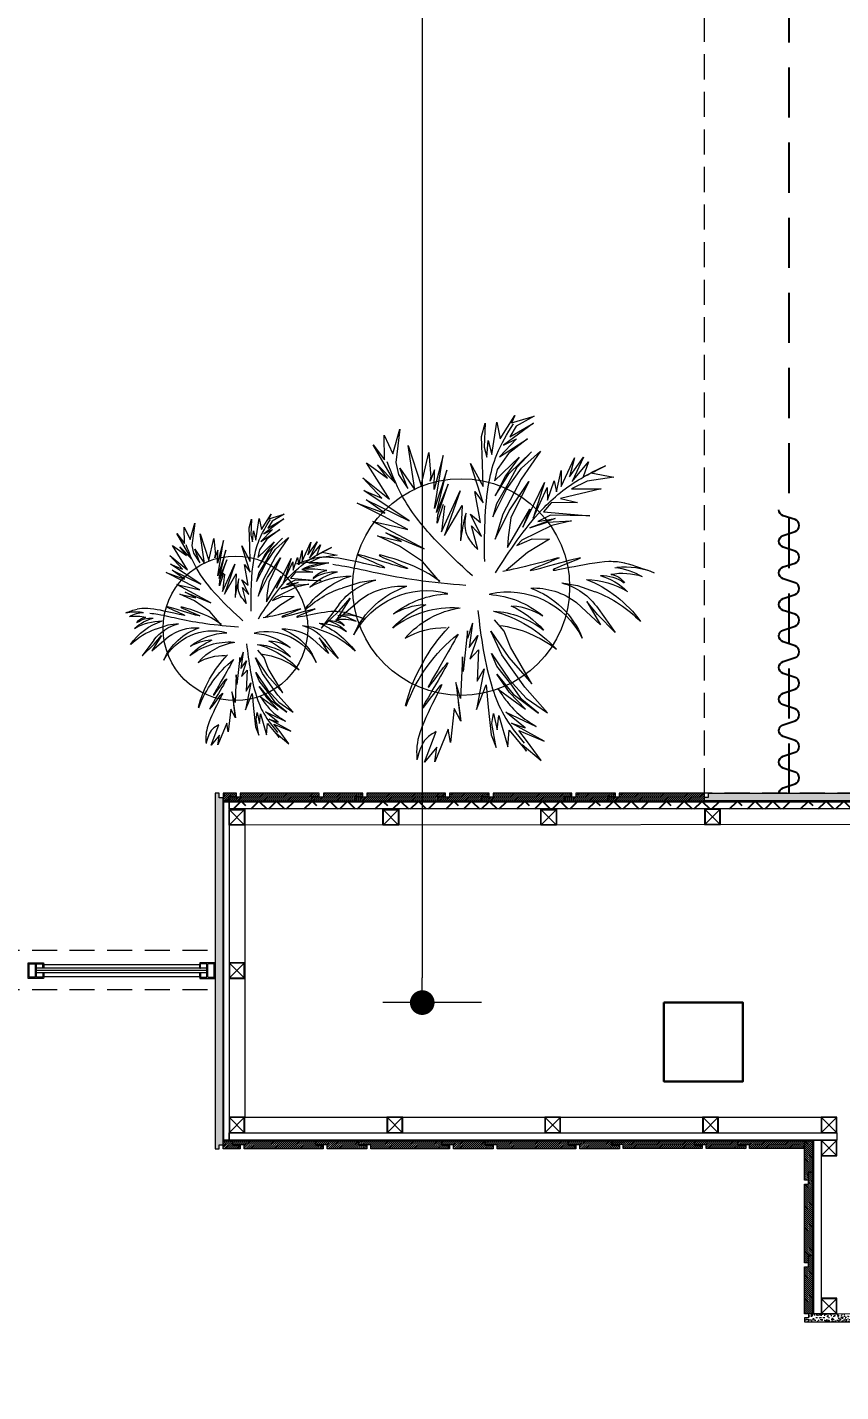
# Model space of a CAD drawing. Header units: centimetres. Extents: x 5488 to 20269, y -31398 to -19684.
# Drawn here: x 8026.7 to 8232.8, y -24110.9 to -23765 of the extents above; entities that cross this region are included whole.
import ezdxf

# ---------------------------------------------------------------- set-up
doc = ezdxf.new("R2010")
doc.units = ezdxf.units.CM
doc.set_wipeout_variables(frame=1)
doc.header["$PDMODE"] = 1
doc.linetypes.add('HIDDEN', pattern=[9.525, 6.35, -3.175])
doc.linetypes.add('HIDDENX2', pattern=[19.05, 12.7, -6.35])
doc.layers.add('0-LNS-VLF-PERDE', color=10, linetype='Continuous')
doc.layers.add('xxx_Auto_Kaplama_Alcipan Tarama', color=250, linetype='Continuous')
for name, color, linetype, lineweight in [('CRC_olcu_dıs', 201, 'Continuous', 20), ('xxx_Auto_Dograma_Cam', 153, 'Continuous', 0), ('xxx_Auto_Dograma_Metal', 157, 'Continuous', 0), ('xxx_Auto_Element_Dograma Metal', 211, 'Continuous', 20), ('xxx_Auto_Kaplama_Ahşap', 34, 'Continuous', 0), ('xxx_Auto_Kaplama_Ahşap Tarama', 16, 'Continuous', 5), ('xxx_Auto_Kaplama_Mermer', 43, 'Continuous', 13), ('xxx_Auto_Kaplama_Siva Sap', 253, 'Continuous', 13), ('xxx_Auto_Konstruksiyon_Metal', 141, 'Continuous', 0), ('xxx_Auto_Tasiyici_Betonarme', 1, 'Continuous', 30), ('xxx_Auto_Tefris_Silik', 252, 'Continuous', 13), ('xxx_Auto_Tefris_Tefris', 32, 'Continuous', 15)]:
    doc.layers.add(name, color=color, linetype=linetype, lineweight=lineweight)
doc.layers.add('wipeout', color=7, linetype='Continuous', true_color=0xffffff)
doc.layers.add('xxx_Auto_Kaplama_Mermer Tarama', color=7, linetype='Continuous', lineweight=0, true_color=0xadadad)
doc.layers.add('xxx_Auto_LANDSCAPE', color=7, linetype='Continuous', lineweight=0, true_color=0x496639)
doc.styles.add('AUTOBAN', font='')
doc.styles.get('AUTOBAN').set_extended_font_data('Helvetica Normal Tr')
doc.dimstyles.new('AUTO_DIM_1-50', dxfattribs={"dimtxt": 10, "dimasz": 6.25, "dimexe": 10, "dimexo": 10, "dimgap": 5, "dimtad": 1, "dimdec": 0, "dimzin": 0, "dimdsep": 46, "dimtxsty": 'AUTOBAN', "dimblk": 'DOT', "dimcen": 5, "dimclrd": 256, "dimclre": 256, "dimclrt": 256, "dimadec": 0, "dimazin": 0, "dimtfac": 1, "dimtdec": 0, "dimtix": 1, "dimtofl": 0, "dimtmove": 1, "dimatfit": 3, "dimfxl": 15, "dimfxlon": 1, "dimtolj": 1, "dimtzin": 0, "dimlwd": -1, "dimlwe": -1, "dimarcsym": 0})
pattern_1 = [(45, (1975.97232, -1362.3951), (-0.2499999996, 0.2499999996), [])]

# ---------------------------------------------------------------- blocks, each defined once
blk = doc.blocks.new('_DOT')
at = {"color": 0, "linetype": 'ByBlock', "lineweight": 0}
blk.add_line((-0.5, 0), (-1, 0), dxfattribs=at)
at = {"linetype": 'ByBlock', "lineweight": 0, "const_width": 0.5}
blk.add_lwpolyline([(-0.25, 0, 1), (0.25, 0, 1)], format="xyb", close=True, dxfattribs=at)
blk = doc.blocks.new('*D154')
at = {"layer": 'Defpoints', "color": 0, "transparency": 16777216}
for p in [(8191.56, -23081.67), (8126.76, -24012.29), (8187.99, -24012.29)]:
    blk.add_point(p, dxfattribs=at)
at = {"layer": 'xxx_Auto_Konstruksiyon_Metal', "transparency": 16777216}
for p, q in [((8141.76, -23081.67), (8116.76, -23081.67)), ((8126.76, -23087.92), (8126.76, -24006.04)), ((8141.76, -24012.29), (8116.76, -24012.29))]:
    blk.add_line(p, q, dxfattribs=at)
at = {"layer": 'xxx_Auto_Konstruksiyon_Metal', "transparency": 16777216, "xscale": 6.25, "yscale": 6.25, "zscale": 6.25}
for p, rotation in [((8126.76, -23081.67), 90), ((8126.76, -24012.29), 270)]:
    blk.add_blockref('_DOT', p, dxfattribs=dict(at, rotation=rotation))
at = {"layer": 'xxx_Auto_Konstruksiyon_Metal', "transparency": 16777216, "insert": (8116.76, -23546.98), "char_height": 10, "attachment_point": 5, "rotation": 90, "style": 'AUTOBAN'}
blk.add_mtext('\\A1;931', dxfattribs=at)
blk = doc.blocks.new('palm_plan')
at = {"color": 0}
for p, q in [((-46.84, 87.45), (-62.2, 94.74)), ((-62.2, 94.74), (-52.98, 84)), ((-35.71, 74.41), (-52.98, 98.96)), ((-52.98, 98.96), (-46.84, 87.45)), ((-23.8, 73.26), (-39.93, 97.81)), ((-39.93, 97.81), (-36.47, 80.55)), ((-22.27, 78.25), (-29.56, 95.89)), ((-29.56, 95.89), (-23.8, 73.26)), ((-52.98, 84), (-70.26, 86.69)), ((-70.26, 86.69), (-48.38, 79.78)), ((-36.47, 80.55), (-41.85, 90.52)), ((-41.85, 90.52), (-35.71, 74.41)), ((-21.88, 91.67), (-22.27, 78.25)), ((-16.13, 54.85), (-21.88, 91.67)), ((-13.82, 72.11), (-16.89, 87.45)), ((-16.89, 87.45), (-16.13, 54.85)), ((-12.29, 92.06), (-13.82, 72.11)), ((-11.52, 71.73), (-12.29, 92.06)), ((-36.86, 60.22), (-62.58, 77.1)), ((-62.58, 77.1), (-41.47, 57.53)), ((-48.38, 79.78), (-41.85, 74.79)), ((-35.71, 64.82), (-46.07, 75.56)), ((-46.07, 75.56), (-36.86, 60.22)), ((-41.85, 74.79), (-35.71, 64.82)), ((-5.38, 77.1), (-8.83, 60.6)), ((-3.07, 37.59), (-5.38, 77.1)), ((36.16, 67.82), (44.9, 77.21)), ((-10.37, 53.31), (-11.52, 71.73)), ((-1.92, 65.97), (-3.07, 37.59)), ((-1.15, 53.7), (-1.92, 65.97)), ((2.3, 70.19), (-1.15, 53.7)), ((2.3, 53.7), (2.3, 70.19)), ((30.3, 58.6), (36.16, 67.82)), ((-41.47, 57.53), (-64.12, 62.14)), ((-64.12, 62.14), (-49.14, 53.7)), ((-8.83, 60.6), (-10.37, 53.31)), ((-30.97, 42.55), (-66.37, 52.44)), ((-66.37, 52.44), (-42.77, 48.25)), ((-42.77, 48.25), (-54.95, 53.58)), ((-54.95, 53.58), (-46.58, 53.2)), ((-46.58, 53.2), (-50, 53.96)), ((5.38, 34.9), (2.3, 53.7)), ((-29.07, 40.27), (-58.37, 45.97)), ((-58.37, 45.97), (-30.97, 42.55)), ((-27.93, 38.75), (-50, 41.03)), ((-50, 41.03), (-29.07, 40.27)), ((-35.92, 38.37), (-22.6, 36.85)), ((-22.6, 36.85), (-27.93, 38.75)), ((-80.73, 22.52), (-102.23, 28.66)), ((-102.23, 28.66), (-93.02, 21.76)), ((-89.18, 34.03), (-98.39, 35.56)), ((-98.39, 35.56), (-83.04, 29.43)), ((-72.29, 25.59), (-89.18, 34.03)), ((-77.66, 24.82), (-88.41, 28.66)), ((-88.41, 28.66), (-80.73, 22.52)), ((-83.04, 29.43), (-77.66, 24.82)), ((-48.49, 14.09), (-69.22, 33.26)), ((-69.22, 33.26), (-58.47, 18.69)), ((-18.55, 31.73), (-49.26, 31.73)), ((-49.26, 31.73), (-17.01, 28.66)), ((-17.01, 28.66), (-40.81, 26.36)), ((-35.44, 37.1), (-18.55, 31.73)), ((13.05, 18.41), (5.38, 34.9)), ((-106.07, 19.45), (-116.82, 7.18)), ((-93.02, 21.76), (-111.44, 19.45)), ((-111.44, 19.45), (-106.07, 19.45)), ((-58.47, 18.69), (-72.29, 25.59)), ((-35.44, 10.25), (-53.09, 22.52)), ((-53.09, 22.52), (-48.49, 14.09)), ((-40.81, 26.36), (-18.36, 17.24)), ((-26.99, 5.65), (-37.74, 18.69)), ((-37.74, 18.69), (-35.44, 10.25)), ((-116.82, 7.18), (-105.3, 15.62)), ((-112.21, 5.65), (-89.95, 17.92)), ((-96.86, 16.39), (-112.21, 5.65)), ((-105.3, 15.62), (-96.86, 16.39)), ((-81.5, 17.15), (-100.69, 4.88)), ((-100.69, 4.88), (-86.11, 12.55)), ((-89.95, 17.92), (-97.62, 11.78)), ((-97.62, 11.78), (-81.5, 17.15)), ((-65.38, 13.32), (-86.88, 4.88)), ((-86.11, 12.55), (-73.06, 14.85)), ((-73.06, 14.85), (-65.38, 13.32)), ((-17.78, 4.11), (-30.83, 14.85)), ((-30.83, 14.85), (-26.99, 5.65)), ((-80.73, 0.28), (-96.86, -6.62)), ((-73.82, 6.42), (-93.78, -1.25)), ((-93.78, -1.25), (-79.97, 3.35)), ((-86.88, 4.88), (-71.52, 7.95)), ((-63.84, 3.35), (-80.73, 0.28)), ((-79.97, 3.35), (-66.91, 4.11)), ((-56.17, 8.72), (-73.82, 6.42)), ((-71.52, 7.95), (-56.17, 8.72)), ((-66.91, 4.11), (-51.56, 5.65)), ((-42.35, 4.11), (-63.84, 3.35)), ((-51.56, 5.65), (-42.35, 4.11)), ((-96.86, -6.62), (-73.82, -2.79)), ((-50.79, -4.32), (-74.59, -8.16)), ((-74.59, -8.16), (-46.95, -7.39)), ((-73.82, -2.79), (-46.95, -1.25)), ((-29.29, -3.56), (-50.79, -4.32)), ((-46.95, -1.25), (-29.29, -3.56)), ((-46.95, -7.39), (-33.9, -11.23)), ((-44.65, -17.36), (-78.43, -18.13)), ((-78.43, -18.13), (-53.09, -21.2)), ((-27.71, -13.75), (-57.7, -16.59)), ((-57.7, -16.59), (-44.65, -17.36)), ((-33.9, -11.23), (-27.71, -13.75)), ((29.25, -13.53), (45.37, -18.59)), ((29.25, -13.53), (40.16, -14.9)), ((40.16, -14.9), (35.5, -12.77)), ((35.5, -12.77), (62.01, -21.59)), ((45.37, -18.59), (35.57, -20.41)), ((62.01, -21.59), (53.08, -16.94)), ((53.08, -16.94), (79.49, -27.71)), ((-76.13, -28.1), (-90.71, -25.03)), ((-90.71, -25.03), (-80.73, -29.63)), ((-68.45, -25.03), (-82.27, -23.5)), ((-82.27, -23.5), (-76.13, -28.1)), ((-53.09, -21.2), (-76.13, -21.2)), ((-76.13, -21.2), (-68.45, -25.03)), ((-60, -25.8), (-70.75, -55.71)), ((-67.68, -28.1), (-60, -25.8)), ((-60, -31.17), (-52.33, -25.03)), ((-59.24, -35), (-46.18, -21.96)), ((-52.33, -25.03), (-59.24, -35)), ((-46.18, -21.96), (-54.63, -31.17)), ((-53.86, -35), (-36.2, -20.43)), ((-40.04, -26.57), (-44.65, -37.3)), ((-44.65, -37.3), (-30.11, -27.61)), ((-31.6, -18.9), (-40.04, -26.57)), ((-36.2, -20.43), (-31.6, -18.9)), ((-30.11, -27.61), (-12.86, -19.5)), ((25.22, -35.42), (20.93, -26.32)), ((40.7, -40.9), (29.12, -27.37)), ((29.12, -27.37), (40.23, -45.79)), ((35.57, -20.41), (52.36, -22.28)), ((52.36, -22.28), (44.04, -24.96)), ((44.04, -24.96), (63.97, -33.04)), ((79.49, -27.71), (70.84, -20.24)), ((70.84, -20.24), (93.51, -34.47)), ((93.51, -34.47), (82.18, -27.35)), ((93.51, -34.47), (87.39, -26.64)), ((87.39, -26.64), (109.62, -33.92)), ((129.23, -23.51), (107.01, -21.95)), ((116.39, -26.98), (129.23, -23.51)), ((126.11, -29.76), (116.39, -26.98)), ((-89.18, -31.93), (-105.3, -35)), ((-105.3, -35), (-86.88, -35)), ((-86.88, -35), (-103.77, -39.6)), ((-80.73, -29.63), (-102.23, -29.63)), ((-102.23, -29.63), (-89.18, -31.93)), ((-91.48, -44.21), (-82.27, -36.54)), ((-90.71, -54.94), (-73.06, -32.7)), ((-82.27, -36.54), (-90.71, -54.94)), ((-75.36, -44.21), (-67.68, -28.1)), ((-73.06, -32.7), (-75.36, -44.21)), ((-70.75, -55.71), (-60, -31.17)), ((-54.63, -31.17), (-62.31, -45.74)), ((-62.31, -45.74), (-53.86, -35)), ((33.49, -43.95), (25.22, -35.42)), ((49, -40.98), (42.68, -34.1)), ((42.68, -34.1), (53.79, -52.52)), ((63.97, -33.04), (54.38, -33.8)), ((54.38, -33.8), (81.77, -40.67)), ((109.62, -33.92), (102.15, -28.72)), ((102.15, -28.72), (126.11, -29.76)), ((-93.02, -40.37), (-106.07, -51.11)), ((-106.07, -51.11), (-97.62, -44.21)), ((-103.77, -39.6), (-93.02, -40.37)), ((-97.62, -44.21), (-101.46, -59.55)), ((-101.46, -59.55), (-91.48, -44.21)), ((50.03, -67.81), (33.49, -43.95)), ((40.23, -45.79), (50.03, -67.81)), ((54.11, -64.23), (40.7, -40.9)), ((56.11, -54.67), (49, -40.98)), ((61.84, -56.44), (54.09, -43.16)), ((54.09, -43.16), (61.81, -59.2)), ((81.77, -40.67), (63.69, -39.64)), ((63.69, -39.64), (77.03, -47.43)), ((53.79, -52.52), (60.45, -68.34)), ((62.6, -66.02), (56.11, -54.67)), ((62.98, -48.36), (67.67, -70.97)), ((77.03, -47.43), (93.33, -56.96)), ((86.12, -54.34), (79.33, -52.35)), ((79.33, -52.35), (88.41, -59.26)), ((99.65, -63.84), (86.12, -54.34)), ((-21.11, -57.48), (-24, -68.02)), ((63.49, -85.62), (54.11, -64.23)), ((61.81, -59.2), (66.31, -80.11)), ((67.67, -70.97), (61.84, -56.44)), ((79.32, -76.19), (75, -59.76)), ((75, -59.76), (75.22, -82.54)), ((88.41, -59.26), (79.08, -56.18)), ((79.08, -56.18), (95.97, -70.83)), ((93.33, -56.96), (99.65, -63.84)), ((-24, -68.02), (-25.08, -80.8)), ((60.45, -68.34), (63.49, -85.62)), ((66.31, -80.11), (62.6, -66.02)), ((80.26, -66.41), (79.32, -76.19)), ((82.16, -91.76), (80.26, -66.41)), ((82.76, -73.04), (82.16, -91.76)), ((86.73, -80.53), (82.76, -73.04)), ((95.97, -70.83), (85.15, -66.89)), ((85.15, -66.89), (93.3, -83.57)), ((95.03, -95.31), (86.73, -80.53)), ((93.3, -83.57), (90.36, -79.07)), ((90.36, -79.07), (95.03, -95.31))]:
    blk.add_line(p, q, dxfattribs=at)
for points in [[(56.14, 74.49), (75.63, 78.86), (59.72, 72.5), (48.59, 69.33), (66.88, 71.71), (46.6, 62.55)], [(-15.51, -87.3), (-5.65, -104.67), (-11.63, -88.62), (-16.76, -78.24), (-6.23, -93.38), (-13.08, -72.21)]]:
    blk.add_lwpolyline(points, dxfattribs=at)
for centre, radius, start, end in [((99.17, 53.3), 81.81, 133.81944, 142.41499), ((82.98, 82.64), 50.1, 143.6631, 162.87038), ((64.92, 79.92), 34.25, 126.95285, 151.86942), ((90.53, 79.14), 53.98, 149.04253, 166.44838), ((85.76, 51.52), 56.24, 125.181, 155.21391), ((80.37, 33.28), 61.93, 99.57062, 137.52091), ((69.12, 57.69), 42.79, 111.98001, 140.92778), ((59.95, 75.91), 25.52, 120.68228, 159.65167), ((49.47, 85.09), 13.11, 100.6314, 149.19483), ((92.71, 33.32), 65.05, 110.59419, 137.49724), ((64.52, 31.9), 43.41, 101.12715, 142.03804), ((73.53, 0.03), 56.68, 93.0923, 169.43104), ((69.91, 20.84), 47.78, 119.2037, 159.35603), ((68.76, -2.86), 59.51, 88.35274, 137.05741), ((75.71, -19.74), 64.86, 117.24824, 152.69594), ((71.95, 0.37), 45.64, 124.63013, 152.18172), ((85.89, -24.6), 66.7, 117.57029, 159.02957), ((77.24, -30.93), 69.13, 108.74819, 132.00795), ((75.42, -36.07), 62.46, 106.29112, 146.55726), ((89.12, -20.29), 54.1, 125.24331, 156.33285), ((77.98, -118.6), 124.94, 80.11436, 108.49853), ((90.77, -108.29), 112.52, 85.42798, 116.71611), ((51.32, -50.14), 56.68, 142.79498, 219.13373), ((67.42, -38.46), 64.86, 159.53008, 194.97778), ((72.58, -45.48), 60.92, 158.59015, 193.41286), ((103.98, -38.38), 89.4, 170.25724, 202.88355), ((50, -49.19), 45.64, 160.04431, 187.5959), ((76.73, -32.07), 69.13, 180.21807, 203.47783), ((97.56, -54.6), 78.17, 162.32522, 193.71765), ((33.47, -61.44), 47.78, 152.87, 193.02233), ((50.25, -44.67), 59.51, 175.16861, 223.87329), ((21.66, -64.88), 43.41, 170.18799, 211.09887), ((21.4, -93.79), 56.24, 157.01211, 187.04502), ((54.53, -75.84), 85, 177.29514, 209.19575), ((-14, -91.07), 25.52, 152.57436, 191.54374), ((5.65, -85.62), 42.79, 171.29824, 200.24601), ((62.27, -86.14), 87.67, 176.46895, 200.82085), ((-1.59, -113.58), 52.23, 149.5519, 178.13356), ((200.52, -129.14), 254.9, 171.27038, 176.11868), ((2.24, -101.23), 50.49, 162.36513, 184.77305), ((-5.72, -110.21), 42.63, 144.61489, 173.56583), ((-27.84, -89.48), 13.11, 163.0312, 211.59462)]:
    blk.add_arc(centre, radius, start, end, dxfattribs=at)
for points in [[(12.54, 18.56), (11.25, 47.52), (13.83, 63.6), (13.83, 42.37), (19.63, 77.12), (19.63, 57.81), (29.29, 93.85), (34.44, 103.5)], [(0, 0), (-12.02, 33.89), (-30.06, 66.92), (-46.37, 85.36)], [(7.87, 1.31), (18.64, 33.22), (25.57, 59.75), (30.57, 81.66), (32.88, 89.74)], [(-12.4, -3.56), (-63.08, 16.39), (-82.27, 19.45), (-106.07, 17.92)], [(-17.78, 4.11), (-22.26, 12.87), (-31.96, 20.07), (-37.05, 21.73), (-25.27, 19.36), (-18.36, 17.24)], [(40.19, -7.78), (65.46, -5.69), (81.71, -4.5), (61.04, -9.39), (96.2, -7.03), (77.41, -11.47), (114.7, -12.58), (129.93, -18.14)], [(-8.57, -13.53), (-60.77, -24.26), (-91.48, -39.6), (-102.23, -48.04)], [(-11.67, -17.51), (-25.7, -35.93), (-35.89, -48.65), (-20.16, -34.38), (-42, -62.03), (-27.7, -49.05), (-47.89, -80.43), (-51.58, -90.73)], [(19.89, -13.23), (64.29, -44.75), (77.35, -59.14), (89.08, -79.91)], [(107.01, -21.95), (113.96, -17.96), (129.93, -18.14)], [(62.98, -48.36), (67.38, -55.92), (72.6, -68.22), (75.22, -82.54)]]:
    blk.add_spline(points, degree=3, dxfattribs=at)
blk = doc.blocks.new('A$C21533CF2')
blk.add_wipeout([(74.13, 39.49), (75.2, 40.42), (76.21, 41.4), (77.18, 42.44), (78.09, 43.52), (78.94, 44.65), (79.73, 45.82), (80.45, 47.03), (81.12, 48.28), (81.71, 49.57), (82.24, 50.88), (82.7, 52.21), (83.09, 53.57), (83.41, 54.95), (83.65, 56.34), (83.82, 57.75), (83.92, 59.16), (83.94, 60.57), (83.89, 61.99), (83.77, 63.39), (83.57, 64.79), (83.3, 66.18), (82.96, 67.55), (82.54, 68.91), (82.06, 70.23), (81.5, 71.54), (80.88, 72.81), (80.2, 74.04), (79.45, 75.24), (78.63, 76.4), (77.76, 77.51), (76.83, 78.58), (75.85, 79.6), (74.82, 80.56), (73.73, 81.47), (72.6, 82.32), (71.43, 83.11), (70.22, 83.83), (68.97, 84.5), (67.69, 85.09), (66.37, 85.62), (65.04, 86.08), (63.68, 86.47), (62.3, 86.79), (60.91, 87.03), (59.5, 87.2), (58.09, 87.3), (56.68, 87.32), (55.27, 87.27), (53.86, 87.15), (52.46, 86.95), (51.07, 86.68), (49.7, 86.34), (48.35, 85.92), (47.02, 85.44), (45.72, 84.89), (44.45, 84.26), (43.21, 83.58), (42.01, 82.83), (40.85, 82.02), (39.74, 81.14), (38.67, 80.22), (37.66, 79.23), (36.69, 78.2), (35.78, 77.11), (34.93, 75.98), (34.14, 74.81), (33.42, 73.6), (32.75, 72.35), (32.16, 71.07), (31.63, 69.76), (31.17, 68.42), (30.78, 67.06), (30.46, 65.68), (30.22, 64.29), (30.05, 62.89), (29.95, 61.47), (29.93, 60.06), (29.98, 58.65), (30.1, 57.24), (30.3, 55.84), (30.57, 54.45), (30.91, 53.08), (31.33, 51.73), (31.81, 50.4), (32.37, 49.1), (32.99, 47.83), (33.67, 46.59), (34.42, 45.39), (35.24, 44.23), (36.11, 43.12), (37.04, 42.05), (38.02, 41.04), (39.05, 40.07), (40.14, 39.17), (41.27, 38.32), (42.44, 37.53), (43.65, 36.8), (44.9, 36.14), (46.18, 35.54), (47.5, 35.01), (48.83, 34.55), (50.19, 34.16), (51.57, 33.85), (52.96, 33.6), (54.37, 33.43), (55.78, 33.33), (57.19, 33.31), (58.6, 33.36), (60.01, 33.48), (61.41, 33.68), (62.8, 33.95), (64.17, 34.3), (65.52, 34.71), (66.85, 35.19), (68.15, 35.75), (69.42, 36.37), (70.66, 37.06), (71.86, 37.81), (73.02, 38.62)]).dxf.layer = 'wipeout'
at = {"layer": 'xxx_Auto_Tefris_Tefris'}
blk.add_circle((56.93, 60.32), 27, dxfattribs=at)
at = {"layer": 'xxx_Auto_LANDSCAPE', "xscale": -0.364783083416274, "yscale": 0.364783083416274, "zscale": 0.3647830834162722, "rotation": 328.9633282841189}
blk.add_blockref('palm_plan', (59.41, 57.23), dxfattribs=at)
blk = doc.blocks.new('dkm_20_20')
at = {"layer": 'xxx_Auto_Tasiyici_Betonarme'}
blk.add_lwpolyline([(-10, 10), (10, 10), (10, -10), (-10, -10)], close=True, dxfattribs=at)
blk = doc.blocks.new('A$Cb3d25d0a')
at = {"layer": 'xxx_Auto_Konstruksiyon_Metal', "lineweight": 20}
h = blk.add_hatch(color=256, dxfattribs=at)
h.dxf.hatch_style = 1
h.paths.add_polyline_path([(2, 2), (2, -2), (-2, -2), (-2, 2)])
h.paths.add_polyline_path([(1.88, 1.88), (-1.88, 1.88), (-1.88, -1.88), (1.88, -1.88)], flags=16)
for points in [[(2, -2), (2, 2), (-2, 2), (-2, -2)], [(1.88, -1.88), (1.88, 1.88), (-1.88, 1.88), (-1.88, -1.88)]]:
    blk.add_lwpolyline(points, close=True, dxfattribs=at)
for points in [[(1.88, -1.88), (-1.88, 1.88)], [(1.88, 1.88), (-1.88, -1.88)]]:
    blk.add_lwpolyline(points, dxfattribs=at)
blk = doc.blocks.new('*U68')
at = {"layer": 'xxx_Auto_Konstruksiyon_Metal', "color": 0}
blk.add_blockref('A$Cb3d25d0a', (0, 0), dxfattribs=at)
blk = doc.blocks.new('*U69')
at = {"layer": 'xxx_Auto_Kaplama_Ahşap', "color": 0, "linetype": 'ByBlock', "lineweight": -2, "transparency": 16777216}
blk.add_blockref('*U68', (0, 0), dxfattribs=at)
blk = doc.blocks.new('*U79')
at = {"layer": 'xxx_Auto_Konstruksiyon_Metal', "color": 0, "xscale": -1, "rotation": 180}
blk.add_blockref('A$Cb3d25d0a', (0, 0), dxfattribs=at)
blk = doc.blocks.new('*U80')
at = {"layer": 'xxx_Auto_Kaplama_Ahşap', "color": 0, "linetype": 'ByBlock', "lineweight": -2, "transparency": 16777216}
blk.add_blockref('*U79', (0, 0), dxfattribs=at)
blk = doc.blocks.new('*U81')
at = {"layer": 'xxx_Auto_Konstruksiyon_Metal', "color": 0, "rotation": 180}
blk.add_blockref('A$Cb3d25d0a', (0, 0), dxfattribs=at)
blk = doc.blocks.new('*U82')
at = {"layer": 'xxx_Auto_Kaplama_Ahşap', "color": 0, "linetype": 'ByBlock', "lineweight": -2, "transparency": 16777216}
blk.add_blockref('*U81', (0, 0), dxfattribs=at)
blk = doc.blocks.new('gizliprofil_e')
at = {"layer": 'xxx_Auto_Element_Dograma Metal'}
for p, q in [((0.05, -2.3), (0.05, 1.1)), ((0.35, -2.3), (0.35, 1.1))]:
    blk.add_line(p, q, dxfattribs=at)
for points in [[(-1.7, -2.6), (2.2, -2.6), (2.2, 1.4), (-1.7, 1.4)], [(-1.5, 0.05), (-1.5, 0.05), (-1.5, 0.05), (-1.5, 1.1)], [(0.05, 1.1), (-1.5, 1.1)], [(0.35, -2.3), (1.9, -2.3), (1.9, 1.1), (0.35, 1.1)], [(-1.5, -1.25), (-1.5, -1.25), (-1.5, -1.25), (-1.5, -2.3)], [(-1.5, -2.3), (0.05, -2.3)]]:
    blk.add_lwpolyline(points, dxfattribs=at)
for centre, radius, start, end in [((3.52, 0.34), 5.32, 168.5228, 183.0808), ((-1.65, 0.24), 0.24, 230.6527, 307.686), ((2.75, -1.6), 4.56, 175.6886, 192.7072), ((-1.65, -1.44), 0.24, 52.3134, 129.3468)]:
    blk.add_arc(centre, radius, start, end, dxfattribs=at)
blk = doc.blocks.new('*U83')
at = {"layer": 'xxx_Auto_Konstruksiyon_Metal', "color": 0, "rotation": 180}
blk.add_blockref('A$Cb3d25d0a', (0, 0), dxfattribs=at)
blk = doc.blocks.new('*U84')
at = {"layer": 'xxx_Auto_Kaplama_Ahşap', "color": 0, "linetype": 'ByBlock', "lineweight": -2, "transparency": 16777216}
blk.add_blockref('*U83', (0, 0), dxfattribs=at)
blk = doc.blocks.new('*U85')
at = {"layer": 'xxx_Auto_Konstruksiyon_Metal', "color": 0, "rotation": 180}
blk.add_blockref('A$Cb3d25d0a', (0, 0), dxfattribs=at)
blk = doc.blocks.new('*U86')
at = {"layer": 'xxx_Auto_Kaplama_Ahşap', "color": 0, "linetype": 'ByBlock', "lineweight": -2, "transparency": 16777216}
blk.add_blockref('*U85', (0, 0), dxfattribs=at)
blk = doc.blocks.new('*U87')
at = {"layer": 'xxx_Auto_Konstruksiyon_Metal', "color": 0, "rotation": 180}
blk.add_blockref('A$Cb3d25d0a', (0, 0), dxfattribs=at)
blk = doc.blocks.new('*U88')
at = {"layer": 'xxx_Auto_Kaplama_Ahşap', "color": 0, "linetype": 'ByBlock', "lineweight": -2, "transparency": 16777216}
blk.add_blockref('*U87', (0, 0), dxfattribs=at)
blk = doc.blocks.new('*U89')
at = {"layer": 'xxx_Auto_Konstruksiyon_Metal', "color": 0, "rotation": 180}
blk.add_blockref('A$Cb3d25d0a', (0, 0), dxfattribs=at)
blk = doc.blocks.new('*U90')
at = {"layer": 'xxx_Auto_Kaplama_Ahşap', "color": 0, "linetype": 'ByBlock', "lineweight": -2, "transparency": 16777216}
blk.add_blockref('*U89', (0, 0), dxfattribs=at)
blk = doc.blocks.new('*U91')
at = {"layer": 'xxx_Auto_Konstruksiyon_Metal', "color": 0, "rotation": 180}
blk.add_blockref('A$Cb3d25d0a', (0, 0), dxfattribs=at)
blk = doc.blocks.new('*U92')
at = {"layer": 'xxx_Auto_Kaplama_Ahşap', "color": 0, "linetype": 'ByBlock', "lineweight": -2, "transparency": 16777216}
blk.add_blockref('*U91', (0, 0), dxfattribs=at)
blk = doc.blocks.new('*U93')
at = {"layer": 'xxx_Auto_Konstruksiyon_Metal', "color": 0, "rotation": 180}
blk.add_blockref('A$Cb3d25d0a', (0, 0), dxfattribs=at)
blk = doc.blocks.new('*U94')
at = {"layer": 'xxx_Auto_Kaplama_Ahşap', "color": 0, "linetype": 'ByBlock', "lineweight": -2, "transparency": 16777216}
blk.add_blockref('*U93', (0, 0), dxfattribs=at)
blk = doc.blocks.new('*U54')
at = {"layer": '0-LNS-VLF-PERDE', "ltscale": 4}
blk.add_lwpolyline([(-167.48, 3.42, 0.322823), (-165.98, 4.5), (-164.98, 7.5, -0.720759), (-161.98, 7.5), (-160.98, 4.5, 0.720759), (-157.98, 4.5), (-156.98, 7.5, -0.322823), (-155.48, 8.58, -0.322823), (-153.98, 7.5), (-152.98, 4.5, 0.720759), (-149.98, 4.5), (-148.98, 7.5, -0.720759), (-145.98, 7.5), (-144.98, 4.5, 0.720759), (-141.98, 4.5), (-140.98, 7.5, -0.322823), (-139.48, 8.58, -0.322823), (-137.98, 7.5), (-136.98, 4.5, 0.720759), (-133.98, 4.5), (-132.98, 7.5, -0.720759), (-129.98, 7.5), (-128.98, 4.5, 0.720759), (-125.98, 4.5), (-124.98, 7.5, -0.322823), (-123.48, 8.58, -0.322823), (-121.98, 7.5), (-120.98, 4.5, 0.720759), (-117.98, 4.5), (-116.98, 7.5, -0.720759), (-113.98, 7.5), (-112.98, 4.5, 0.322823), (-111.48, 3.42, 0.322823), (-109.98, 4.5), (-108.98, 7.5, -0.720759), (-105.98, 7.5), (-104.98, 4.5, 0.720759), (-101.98, 4.5), (-100.98, 7.5, -0.322823), (-99.48, 8.58, -0.322823), (-97.98, 7.5), (-96.98, 4.5, 0.322823), (-95.48, 3.42, 0.322823)], format="xyb", dxfattribs=at)
at = {"layer": '0-LNS-VLF-PERDE', "linetype": 'HIDDENX2'}
blk.add_lwpolyline([(-167.48, 6), (654.28, 6)], dxfattribs=at)

msp = doc.modelspace()

# ---------------------------------------------------------------- hatches: boundary and pattern name
at = {"layer": 'xxx_Auto_Kaplama_Ahşap Tarama', "true_color": 0xcba65d}
h = msp.add_hatch(dxfattribs=at)
h.set_pattern_fill('JIS_WOOD', color=43, scale=0.5)
h.set_pattern_definition([(45, (1974.97232, -1274.23445), (-0.2499999996, 0.2499999996), [])])
h.paths.add_polyline_path([(8076.3, -23961.17), (8077.66, -23961.17), (8077.66, -23960.07), (8079.66, -23960.07), (8079.66, -23959.17), (8076.3, -23959.17)])
h = msp.add_hatch(dxfattribs=at)
h.set_pattern_fill('JIS_WOOD', color=43, scale=0.5)
h.set_pattern_definition([(45, (-20000, 0), (-0.2499999996, 0.2499999996), [])])
h.paths.add_polyline_path([(8176.69, -23960.16), (8173.69, -23960.16), (8173.69, -23961.16), (8174.01, -23961.16), (8198.29, -23961.16), (8198.29, -23959.16), (8176.69, -23959.16)])
h.paths.add_polyline_path([(8165.69, -23960.16), (8162.69, -23960.16), (8162.69, -23961.16), (8163.01, -23961.16), (8173.69, -23961.16), (8173.69, -23960.06), (8175.69, -23960.06), (8175.69, -23959.16), (8165.69, -23959.16)])
h.paths.add_polyline_path([(8144.69, -23960.16), (8141.69, -23960.16), (8141.69, -23961.16), (8142.01, -23961.16), (8162.69, -23961.16), (8162.69, -23960.06), (8164.69, -23960.06), (8164.69, -23959.16), (8144.69, -23959.16)])
h.paths.add_polyline_path([(8133.69, -23960.16), (8130.69, -23960.16), (8130.69, -23961.16), (8131.01, -23961.16), (8141.69, -23961.16), (8141.69, -23960.06), (8143.69, -23960.06), (8143.69, -23959.16), (8133.69, -23959.16)])
h.paths.add_polyline_path([(8112.69, -23960.17), (8109.69, -23960.17), (8109.69, -23961.17), (8110.01, -23961.17), (8130.69, -23961.17), (8130.69, -23960.07), (8132.69, -23960.07), (8132.69, -23959.16), (8112.69, -23959.16)])
h.paths.add_polyline_path([(8080.66, -23960.17), (8077.66, -23960.17), (8077.66, -23961.17), (8089.43, -23961.17), (8098.7, -23961.17), (8098.7, -23960.07), (8100.65, -23960.07), (8100.65, -23959.17), (8080.66, -23959.17)])
h.paths.add_polyline_path([(8101.7, -23960.17), (8098.7, -23960.17), (8098.7, -23961.17), (8099.01, -23961.17), (8109.69, -23961.17), (8109.69, -23960.07), (8111.69, -23960.07), (8111.69, -23959.16), (8101.7, -23959.16)])
h = msp.add_hatch(dxfattribs=at)
h.set_pattern_fill('JIS_WOOD', color=43, scale=0.5)
h.set_pattern_definition(pattern_1)
h.paths.add_polyline_path([(8076.3, -24047.33), (8078.66, -24047.33), (8078.66, -24048.43), (8080.66, -24048.43), (8080.66, -24049.33), (8076.3, -24049.33)])
h = msp.add_hatch(dxfattribs=at)
h.set_pattern_fill('JIS_WOOD', color=43, scale=0.5)
h.set_pattern_definition(pattern_1)
h.paths.add_polyline_path([(8081.66, -24048.33), (8078.66, -24048.33), (8078.66, -24047.33), (8089.43, -24047.33), (8099.71, -24047.33), (8099.71, -24048.43), (8101.66, -24048.43), (8101.66, -24049.33), (8081.66, -24049.33)])
h = msp.add_hatch(dxfattribs=at)
h.set_pattern_fill('JIS_WOOD', color=43, scale=0.5, angle=180)
h.set_pattern_definition([(225, (14130.27995, -46730.4657), (0.2499999996, -0.2499999996), [])])
h.paths.add_polyline_path([(8102.71, -24048.33), (8099.71, -24048.33), (8099.71, -24047.33), (8100.03, -24047.33), (8110.7, -24047.33), (8110.7, -24048.43), (8112.7, -24048.43), (8112.7, -24049.33), (8102.71, -24049.33)])
h = msp.add_hatch(dxfattribs=at)
h.set_pattern_fill('JIS_WOOD', color=43, scale=0.5, angle=180)
h.set_pattern_definition([(225, (14141.2775, -46730.4686), (0.2499999996, -0.2499999996), [])])
h.paths.add_polyline_path([(8113.7, -24048.33), (8110.7, -24048.33), (8110.7, -24047.33), (8111.02, -24047.33), (8131.7, -24047.33), (8131.7, -24048.43), (8133.7, -24048.43), (8133.7, -24049.33), (8113.7, -24049.33)])
h = msp.add_hatch(dxfattribs=at)
h.set_pattern_fill('JIS_WOOD', color=43, scale=0.5, angle=180)
h.set_pattern_definition([(225, (14162.2771, -46730.46977), (0.2499999996, -0.2499999996), [])])
h.paths.add_polyline_path([(8134.7, -24048.34), (8131.7, -24048.34), (8131.7, -24047.33), (8132.02, -24047.33), (8142.7, -24047.33), (8142.7, -24048.44), (8144.7, -24048.44), (8144.7, -24049.34), (8134.7, -24049.34)])
h = msp.add_hatch(dxfattribs=at)
h.set_pattern_fill('JIS_WOOD', color=43, scale=0.5, angle=180)
h.set_pattern_definition([(225, (14173.27465, -46730.4727), (0.2499999996, -0.2499999996), [])])
h.paths.add_polyline_path([(8145.7, -24048.34), (8142.7, -24048.34), (8142.7, -24047.33), (8143.02, -24047.33), (8163.7, -24047.33), (8163.7, -24048.44), (8165.7, -24048.44), (8165.7, -24049.34), (8145.7, -24049.34)])
h = msp.add_hatch(dxfattribs=at)
h.set_pattern_fill('JIS_WOOD', color=43, scale=0.5, angle=180)
h.set_pattern_definition([(225, (14194.27424, -46730.47386), (0.2499999996, -0.2499999996), [])])
h.paths.add_polyline_path([(8166.7, -24048.34), (8163.7, -24048.34), (8163.7, -24047.34), (8164.02, -24047.34), (8174.7, -24047.34), (8174.7, -24048.44), (8176.7, -24048.44), (8176.7, -24049.34), (8166.7, -24049.34)])
h = msp.add_hatch(dxfattribs=at)
h.set_pattern_fill('JIS_WOOD', color=43, scale=0.5, angle=180)
h.set_pattern_definition([(225, (14205.27177, -46730.4509), (0.2499999996, -0.2499999996), [])])
h.paths.add_polyline_path([(8177.7, -24048.31), (8174.7, -24048.31), (8174.7, -24047.31), (8175.02, -24047.31), (8195.7, -24047.31), (8195.7, -24048.41), (8197.7, -24048.41), (8197.7, -24049.32), (8177.7, -24049.32)])
h = msp.add_hatch(dxfattribs=at)
h.set_pattern_fill('JIS_WOOD', color=43, scale=0.5, angle=180)
h.set_pattern_definition([(225, (14226.27136, -46730.45206), (0.2499999996, -0.2499999996), [])])
h.paths.add_polyline_path([(8198.7, -24048.32), (8195.7, -24048.32), (8195.7, -24047.32), (8196.02, -24047.32), (8206.7, -24047.32), (8206.7, -24048.42), (8208.7, -24048.42), (8208.7, -24049.32), (8198.7, -24049.32)])
h = msp.add_hatch(dxfattribs=at)
h.set_pattern_fill('JIS_WOOD', color=43, scale=0.5, angle=180)
h.set_pattern_definition([(225, (14237.2689, -46730.47737), (0.2499999996, -0.2499999996), [])])
h.paths.add_polyline_path([(8209.7, -24048.32), (8206.7, -24048.32), (8206.7, -24047.32), (8207.01, -24047.32), (8223.6, -24047.32), (8223.6, -24049.32), (8209.7, -24049.32)])
h = msp.add_hatch(dxfattribs=at)
h.set_pattern_fill('JIS_WOOD', color=43, scale=0.5, angle=90)
h.set_pattern_definition([(135, (-14457.53396, -30074.89058), (-0.2499999996, -0.2499999996), [])])
h.paths.add_polyline_path([(8225.6, -24047.32), (8225.6, -24055.31), (8224.5, -24055.32), (8224.5, -24057.31), (8223.6, -24057.31), (8223.6, -24047.32)])
h = msp.add_hatch(dxfattribs=at)
h.set_pattern_fill('JIS_WOOD', color=43, scale=0.5, angle=90)
h.set_pattern_definition([(135, (-14457.53687, -30085.88813), (-0.2499999996, -0.2499999996), [])])
h.paths.add_polyline_path([(8224.6, -24058.31), (8224.6, -24055.31), (8225.6, -24055.31), (8225.6, -24055.63), (8225.6, -24076.31), (8224.5, -24076.32), (8224.5, -24078.31), (8223.6, -24078.31), (8223.6, -24058.31)])
h = msp.add_hatch(dxfattribs=at)
h.set_pattern_fill('JIS_WOOD', color=43, scale=0.5, angle=90)
h.set_pattern_definition([(135, (-14457.53352, -30106.88772), (-0.2499999996, -0.2499999996), [])])
h.paths.add_polyline_path([(8224.6, -24079.31), (8224.6, -24076.31), (8225.6, -24076.31), (8225.6, -24076.63), (8225.6, -24091.23), (8223.6, -24091.23), (8223.6, -24079.31)])
at = {"layer": 'xxx_Auto_Kaplama_Alcipan Tarama'}
h = msp.add_hatch(dxfattribs=at)
h.set_pattern_fill('ANSI38', color=256, angle=180)
h.set_pattern_definition([(225, (-8090.313, -29858.9856), (2.24506403, -2.24506403), []), (315, (-8090.313, -29858.9856), (6.7351921, -2.24506403), [7.9375, -4.7625])])
h.paths.add_polyline_path([(8197.28, -23961.36), (8076.79, -23961.36), (8076.79, -23963.17), (8279.28, -23963.17), (8279.28, -23963.16), (8283.28, -23963.16), (8283.28, -23961.36)])
at = {"layer": 'xxx_Auto_Kaplama_Mermer Tarama'}
h = msp.add_hatch(dxfattribs=at)
h.set_pattern_fill('AR-CONC', color=241, scale=0.01)
h.set_pattern_definition([(50, (1753.911, -1353.1442), (1.82184669, -0.15939086), [0.1905, -2.0955]), (355, (1753.911, -1353.1442), (-0.35243421, 1.91056845), [0.1524, -1.67640584]), (100.451445, (1754.0629, -1353.1575), (1.46941247, 1.75117752), [0.16190009, -1.78090245]), (46.1842, (1753.911, -1352.6362), (2.7107904, -0.42042328), [0.28575, -3.14325]), (96.635558, (1754.137, -1352.6712), (2.37404134, 2.47426125), [0.24285023, -2.67135608]), (351.184151, (1753.911, -1352.6362), (2.37404134, 2.47426125), [0.22859967, -2.51459732]), (21, (1754.165, -1352.7632), (1.51614391, -1.02265198), [0.1905, -2.0955]), (326, (1754.165, -1352.7632), (0.61802028, 1.84187966), [0.1524, -1.6764]), (71.451445, (1754.2914, -1352.8484), (2.13416419, 0.81922769), [0.16190009, -1.78089938]), (37.5, (1753.91107, -1353.1442), (0.030886033, 0.845550389), [0, -1.65608, 0, -1.7018, 0, -1.68275]), (7.5, (1753.9111, -1353.1442), (0.668196625, 1.001805748), [0, -0.97028, 0, -1.61798, 0, -0.64135]), (327.5, (1753.34465, -1353.1442), (1.355905952, -0.05728744), [0, -0.635, 0, -1.9812, 0, -2.6289]), (317.5, (1753.0906, -1353.1442), (1.481291814, 0.25426491), [0, -0.8255, 0, -1.31572, 0, -1.8669])])
h.paths.add_polyline_path([(8076.3, -23960.33), (8075.3, -23960.33), (8075.3, -23959.17), (8074.3, -23959.17), (8074.3, -24002.17), (8074.3, -24006.17), (8074.3, -24049.33), (8075.3, -24049.33), (8075.3, -24048.33), (8076.3, -24048.33), (8076.3, -24047.33)])
h = msp.add_hatch(dxfattribs=at)
h.set_pattern_fill('AR-CONC', color=241, scale=0.01, angle=90)
h.set_pattern_definition([(140, (-8089.302, -29898.9872), (0.15939086, 1.82184669), [0.1905, -2.0955]), (85, (-8089.302, -29898.9872), (-1.91056845, -0.35243421), [0.1524, -1.67640584]), (190.451445, (-8089.2887, -29898.8353), (-1.75117752, 1.46941247), [0.16190009, -1.78090245]), (136.1842, (-8089.81, -29898.9872), (0.42042328, 2.7107904), [0.28575, -3.14325]), (186.635558, (-8089.775, -29898.7613), (-2.47426125, 2.37404134), [0.24285023, -2.6713561]), (81.184151, (-8089.81, -29898.9872), (-2.47426125, 2.37404134), [0.22859967, -2.5145973]), (111, (-8089.683, -29898.7332), (1.02265198, 1.51614391), [0.1905, -2.0955]), (56, (-8089.683, -29898.7332), (-1.84187966, 0.61802028), [0.1524, -1.6764]), (161.451445, (-8089.5977, -29898.6068), (-0.81922769, 2.1341642), [0.16190009, -1.78089938]), (127.5, (-8089.30195, -29898.9872), (-0.845550389, 0.030886033), [0, -1.65608, 0, -1.7018, 0, -1.68275]), (97.5, (-8089.302, -29898.9872), (-1.00180575, 0.668196625), [0, -0.97028, 0, -1.61798, 0, -0.64135]), (57.5, (-8089.30195, -29899.5536), (0.05728744, 1.355905952), [0, -0.635, 0, -1.9812, 0, -2.6289]), (47.5, (-8089.302, -29899.8076), (-0.25426491, 1.48129181), [0, -0.8255, 0, -1.31572, 0, -1.8669])])
edge = h.paths.add_edge_path()
edge.add_line((8199.29, -23959.17), (8288.29, -23959.17))
edge.add_line((8288.29, -23959.17), (8288.29, -23960.17))
edge.add_line((8288.29, -23960.17), (8287.29, -23960.17))
edge.add_line((8287.29, -23960.17), (8287.29, -23961.17))
edge.add_line((8287.29, -23961.17), (8198.29, -23961.17))
edge.add_line((8198.29, -23961.17), (8198.29, -23960.17))
edge.add_line((8198.29, -23960.17), (8199.29, -23960.17))
edge.add_line((8199.29, -23960.17), (8199.29, -23959.17))
h = msp.add_hatch(dxfattribs=at)
h.set_pattern_fill('AR-CONC', color=241, scale=0.01, angle=90)
h.set_pattern_definition([(140, (-14409.0787, -30136.7334), (0.15939086, 1.82184669), [0.1905, -2.0955]), (85, (-14409.0787, -30136.7334), (-1.91056845, -0.35243421), [0.1524, -1.67640584]), (190.451445, (-14409.0655, -30136.5815), (-1.75117752, 1.46941247), [0.16190009, -1.78090245]), (136.1842, (-14409.5867, -30136.7334), (0.42042328, 2.7107904), [0.28575, -3.14325]), (186.635558, (-14409.5517, -30136.5075), (-2.47426125, 2.37404134), [0.24285023, -2.67135608]), (81.184151, (-14409.5867, -30136.7334), (-2.47426125, 2.37404134), [0.22859967, -2.51459732]), (111, (-14409.4597, -30136.4794), (1.02265198, 1.51614391), [0.1905, -2.0955]), (56, (-14409.4597, -30136.4794), (-1.84187966, 0.61802028), [0.1524, -1.6764]), (161.451445, (-14409.3745, -30136.353), (-0.81922769, 2.13416419), [0.16190009, -1.78089938]), (127.5, (-14409.07874, -30136.73335), (-0.845550389, 0.030886033), [0, -1.65608, 0, -1.7018, 0, -1.68275]), (97.5, (-14409.0787, -30136.73335), (-1.001805748, 0.668196625), [0, -0.97028, 0, -1.61798, 0, -0.64135]), (57.5, (-14409.07874, -30137.2998), (0.05728744, 1.355905952), [0, -0.635, 0, -1.9812, 0, -2.6289]), (47.5, (-14409.0787, -30137.5538), (-0.25426491, 1.481291814), [0, -0.8255, 0, -1.31572, 0, -1.8669])])
h.paths.add_polyline_path([(8223.6, -24093.23), (8223.6, -24092.23), (8224.6, -24092.23), (8224.6, -24091.23), (8225.6, -24091.23), (8251.25, -24091.35), (8251.25, -24093.23)])

# ---------------------------------------------------------------- linework, layer by layer
at = {"layer": 'xxx_Auto_Dograma_Cam'}
for points in [[(8072.15, -24003.57), (8029.05, -24003.57)], [(8072.15, -24004.17), (8029.05, -24004.17)], [(8072.15, -24004.77), (8029.05, -24004.77)]]:
    msp.add_lwpolyline(points, dxfattribs=at)
at = {"layer": 'xxx_Auto_Dograma_Metal'}
for points in [[(8030.88, -24002.67), (8070.3, -24002.67)], [(8030.89, -24005.67), (8070.3, -24005.67)]]:
    msp.add_lwpolyline(points, dxfattribs=at)
at = {"layer": 'xxx_Auto_Kaplama_Ahşap'}
for points in [[(8076.3, -23961.17), (8077.66, -23961.17), (8077.66, -23961.17), (8077.66, -23961.17), (8077.66, -23960.07), (8079.66, -23960.07), (8079.66, -23959.17), (8076.3, -23959.17)], [(8080.66, -23960.17), (8077.66, -23960.17), (8077.66, -23961.17), (8089.43, -23961.17), (8098.7, -23961.17), (8098.7, -23960.07), (8100.65, -23960.07), (8100.65, -23959.17), (8080.66, -23959.17)], [(8101.7, -23960.17), (8098.7, -23960.17), (8098.7, -23961.17), (8099.01, -23961.17), (8109.69, -23961.17), (8109.69, -23960.07), (8111.69, -23960.07), (8111.69, -23959.16), (8101.7, -23959.16)], [(8112.69, -23960.17), (8109.69, -23960.17), (8109.69, -23961.17), (8110.01, -23961.17), (8130.69, -23961.17), (8130.69, -23960.07), (8132.69, -23960.07), (8132.69, -23959.16), (8112.69, -23959.16)], [(8133.69, -23960.16), (8130.69, -23960.16), (8130.69, -23961.16), (8131.01, -23961.16), (8141.69, -23961.16), (8141.69, -23960.06), (8143.69, -23960.06), (8143.69, -23959.16), (8133.69, -23959.16)], [(8144.69, -23960.16), (8141.69, -23960.16), (8141.69, -23961.16), (8142.01, -23961.16), (8162.69, -23961.16), (8162.69, -23960.06), (8164.69, -23960.06), (8164.69, -23959.16), (8144.69, -23959.16)], [(8165.69, -23960.16), (8162.69, -23960.16), (8162.69, -23961.16), (8163.01, -23961.16), (8173.69, -23961.16), (8173.69, -23960.06), (8175.69, -23960.06), (8175.69, -23959.16), (8165.69, -23959.16)], [(8176.69, -23960.16), (8173.69, -23960.16), (8173.69, -23961.16), (8174.01, -23961.16), (8198.29, -23961.16), (8198.29, -23959.16), (8176.69, -23959.16)], [(8076.3, -24047.33), (8078.66, -24047.33), (8078.66, -24047.33), (8078.66, -24047.33), (8078.66, -24048.43), (8080.66, -24048.43), (8080.66, -24049.33), (8076.3, -24049.33)], [(8081.66, -24048.33), (8078.66, -24048.33), (8078.66, -24047.33), (8089.43, -24047.33), (8099.71, -24047.33), (8099.71, -24048.43), (8101.66, -24048.43), (8101.66, -24049.33), (8081.66, -24049.33)], [(8102.71, -24048.33), (8099.71, -24048.33), (8099.71, -24047.33), (8100.03, -24047.33), (8110.7, -24047.33), (8110.7, -24048.43), (8112.7, -24048.43), (8112.7, -24049.33), (8102.71, -24049.33)], [(8113.7, -24048.33), (8110.7, -24048.33), (8110.7, -24047.33), (8111.02, -24047.33), (8131.7, -24047.33), (8131.7, -24048.43), (8133.7, -24048.43), (8133.7, -24049.33), (8113.7, -24049.33)], [(8134.7, -24048.34), (8131.7, -24048.34), (8131.7, -24047.33), (8132.02, -24047.33), (8142.7, -24047.33), (8142.7, -24048.44), (8144.7, -24048.44), (8144.7, -24049.34), (8134.7, -24049.34)], [(8145.7, -24048.34), (8142.7, -24048.34), (8142.7, -24047.33), (8143.02, -24047.33), (8163.7, -24047.33), (8163.7, -24048.44), (8165.7, -24048.44), (8165.7, -24049.34), (8145.7, -24049.34)], [(8166.7, -24048.34), (8163.7, -24048.34), (8163.7, -24047.34), (8164.02, -24047.34), (8174.7, -24047.34), (8174.7, -24048.44), (8176.7, -24048.44), (8176.7, -24049.34), (8166.7, -24049.34)], [(8177.7, -24048.31), (8174.7, -24048.31), (8174.7, -24047.31), (8175.02, -24047.31), (8195.7, -24047.31), (8195.7, -24048.41), (8197.7, -24048.41), (8197.7, -24049.32), (8177.7, -24049.32)], [(8198.7, -24048.32), (8195.7, -24048.32), (8195.7, -24047.32), (8196.02, -24047.32), (8206.7, -24047.32), (8206.7, -24048.42), (8208.7, -24048.42), (8208.7, -24049.32), (8198.7, -24049.32)], [(8209.7, -24048.32), (8206.7, -24048.32), (8206.7, -24047.32), (8207.01, -24047.32), (8223.6, -24047.32), (8223.6, -24049.32), (8209.7, -24049.32)], [(8225.6, -24047.32), (8225.6, -24055.31), (8224.5, -24055.32), (8224.5, -24057.31), (8223.6, -24057.31), (8223.6, -24047.32)], [(8224.6, -24058.31), (8224.6, -24055.31), (8225.6, -24055.31), (8225.6, -24055.63), (8225.6, -24076.31), (8224.5, -24076.32), (8224.5, -24078.31), (8223.6, -24078.31), (8223.6, -24058.31)], [(8224.6, -24079.31), (8224.6, -24076.31), (8225.6, -24076.31), (8225.6, -24076.63), (8225.6, -24091.23), (8223.6, -24091.23), (8223.6, -24079.31)]]:
    msp.add_lwpolyline(points, close=True, dxfattribs=at)
at = {"layer": 'xxx_Auto_Kaplama_Mermer'}
for points in [[(8076.3, -23960.33), (8075.3, -23960.33), (8075.3, -23959.17), (8074.3, -23959.17), (8074.3, -24049.33), (8075.3, -24049.33), (8075.3, -24048.33), (8076.3, -24048.33)], [(8224.6, -24091.23), (8224.6, -24092.23), (8223.6, -24092.23), (8223.6, -24093.23), (8251.25, -24093.23), (8251.25, -24091.35)]]:
    msp.add_lwpolyline(points, close=True, dxfattribs=at)
msp.add_lwpolyline([(8199.29, -23959.17), (8288.29, -23959.17), (8288.29, -23960.17), (8287.29, -23960.17), (8287.29, -23961.17), (8198.29, -23961.17), (8198.29, -23960.17), (8199.29, -23960.17), (8199.29, -23959.17)], dxfattribs=at)
at = {"layer": 'xxx_Auto_Kaplama_Siva Sap'}
for points in [[(8077.8, -23961.36), (8077.8, -24047.13), (8076.5, -24047.13), (8076.5, -23961.36)], [(8077.8, -23961.36), (8284.29, -23961.36), (8284.29, -23963.17), (8077.8, -23963.17)], [(8077.8, -24047.13), (8077.8, -24045.33), (8231.8, -24045.34), (8231.8, -24047.14)], [(8226, -24047.14), (8227.8, -24047.14), (8227.79, -24091.24), (8225.99, -24091.24)]]:
    msp.add_lwpolyline(points, close=True, dxfattribs=at)
at = {"layer": 'xxx_Auto_Konstruksiyon_Metal'}
msp.add_lwpolyline([(8282.38, -24011.97), (8282.39, -23967.16), (8081.8, -23967.33), (8081.8, -24041.33), (8227.8, -24041.33)], dxfattribs=at)
at = {"layer": 'xxx_Auto_Tefris_Silik', "linetype": 'HIDDEN'}
msp.add_lwpolyline([(8198.29, -23137.57), (8238.29, -23137.57), (8238.29, -23959.17), (8198.29, -23959.17)], close=True, dxfattribs=at)
for points in [[(7799.29, -23999.01), (8074.29, -23999.01)], [(7799.29, -24009.01), (8074.29, -24009.01)]]:
    msp.add_lwpolyline(points, dxfattribs=at)

# ---------------------------------------------------------------- block references
at = {"xscale": -1, "rotation": 270}
msp.add_blockref('*U54', (8213.7, -23791.85), dxfattribs=at)
at = {"xscale": -1}
msp.add_blockref('gizliprofil_e', (8029.1, -24003.57), dxfattribs=at)
msp.add_blockref('gizliprofil_e', (8072.1, -24003.57))
at = {"layer": 'CRC_olcu_dıs'}
msp.add_blockref('dkm_20_20', (8197.99, -24022.29), dxfattribs=at)
msp.add_blockref('dkm_20_20', (8197.99, -24022.29), dxfattribs=at)
at = {"layer": 'xxx_Auto_Kaplama_Ahşap'}
for name, p in [('*U80', (8079.8, -23965.33)), ('*U80', (8118.79, -23965.33)), ('*U80', (8158.79, -23965.33)), ('*U82', (8079.8, -24043.33)), ('*U84', (8119.8, -24043.33)), ('*U86', (8159.8, -24043.33)), ('*U88', (8199.8, -24043.33)), ('*U90', (8229.8, -24043.33)), ('*U92', (8229.8, -24049.14)), ('*U94', (8229.8, -24089.24))]:
    msp.add_blockref(name, p, dxfattribs=at)
at = {"layer": 'xxx_Auto_Kaplama_Ahşap', "rotation": 180}
msp.add_blockref('*U69', (8200.29, -23965.17), dxfattribs=at)
at = {"layer": 'xxx_Auto_Konstruksiyon_Metal', "color": 0, "rotation": 180}
msp.add_blockref('A$Cb3d25d0a', (8079.8, -24004.17), dxfattribs=at)

# ---------------------------------------------------------------- next in the draw order: block references
at = {"layer": 'xxx_Auto_Tefris_Tefris', "linetype": 'ByBlock', "xscale": 1.017866091454594, "yscale": 1.017866091454594, "zscale": 1.017866091454594, "rotation": 96.33665585716665}
msp.add_blockref('A$C21533CF2', (8204.02, -23957.75), dxfattribs=at)

# ---------------------------------------------------------------- next in the draw order: block references
at = {"layer": 'xxx_Auto_Tefris_Tefris', "linetype": 'ByBlock', "xscale": 0.6785773943030624, "yscale": 0.6785773943030624, "zscale": 0.6785773943030624, "rotation": 96.33665585716665}
msp.add_blockref('A$C21533CF2', (8124.38, -23951.27), dxfattribs=at)

# ---------------------------------------------------------------- next in the draw order: hatches: boundary and pattern name
at = {"layer": 'xxx_Auto_Kaplama_Ahşap Tarama'}
h = msp.add_hatch(dxfattribs=at)
h.set_pattern_fill('AR-CONC', color=256, scale=0.5)
h.set_pattern_definition([(50, (809.53, -3617.59), (91.09233, -7.96954), [9.525, -104.775]), (355, (809.53, -3617.59), (-17.6217, 95.52842), [7.62, -83.8203]), (100.45144, (817.12, -3618.255), (73.47062, 87.55888), [8.095, -89.04512]), (46.1842, (809.53, -3592.19), (135.5395, -21.02116), [14.2875, -157.1625]), (96.63556, (820.83, -3593.94), (118.70207, 123.71306), [12.1425, -133.5678]), (351.18415, (809.53, -3592.19), (118.70207, 123.71306), [11.43, -125.72987]), (21, (822.23, -3598.54), (75.8072, -51.1326), [9.525, -104.775]), (326, (822.23, -3598.54), (30.901, 92.09398), [7.62, -83.82]), (71.45144, (828.55, -3602.8), (106.7082, 40.96138), [8.095, -89.04497]), (37.5, (809.53, -3617.59), (1.5443, 42.27752), [0, -82.804, 0, -85.09, 0, -84.1375]), (7.5, (809.53, -3617.59), (33.40983, 50.09029), [0, -48.514, 0, -80.899, 0, -32.0675]), (327.5, (781.21, -3617.59), (67.795298, -2.864372), [0, -31.75, 0, -99.06, 0, -131.445]), (317.5, (768.51, -3617.59), (74.06459, 12.71325), [0, -41.275, 0, -65.786, 0, -93.345])])
edge = h.paths.add_edge_path()
edge.add_line((9312.93, -27555.32), (9330.63, -27555.32))
edge.add_arc((9330.63, -27548.32), 7, 270, 349.5592)
edge.add_arc((-12655703.85, 2009176.56), 12827763.88, 350.864209315, 350.864469123)
edge.add_line((9346.75, -27492.16), (9332.45, -27492.16))
edge.add_line((9332.45, -27492.16), (9332.45, -27061.1))
edge.add_line((9332.45, -27061.1), (9346.75, -27061.1))
edge.add_arc((-12660642.43, -2064524.01), 12832765.91, 9.135530923, 9.13579064)
edge.add_arc((9330.63, -27004.94), 7, 10.4408, 90)
edge.add_line((9330.63, -26997.94), (9312.93, -26997.94))
edge.add_arc((9312.93, -27004.94), 7, 90, 170.4864)
edge.add_arc((10864.46, -27276.63), 1582.14, 170.06944, 189.93056)
edge.add_arc((9312.93, -27548.32), 7, 189.5136, 270)

# ---------------------------------------------------------------- next in the draw order: dimensions: what is measured, and where the dimension line sits
at = {"layer": 'xxx_Auto_Konstruksiyon_Metal'}
dim = msp.add_linear_dim(base=(8126.76, -24012.29), p1=(8191.56, -23081.67), p2=(8187.99, -24012.29), angle=90, dimstyle='AUTO_DIM_1-50', dxfattribs=at)
dim.commit()
dim.dimension.update_dxf_attribs({"geometry": '*D154', "text_midpoint": (8116.76, -23546.98)})

doc.saveas('drawing.dxf')
